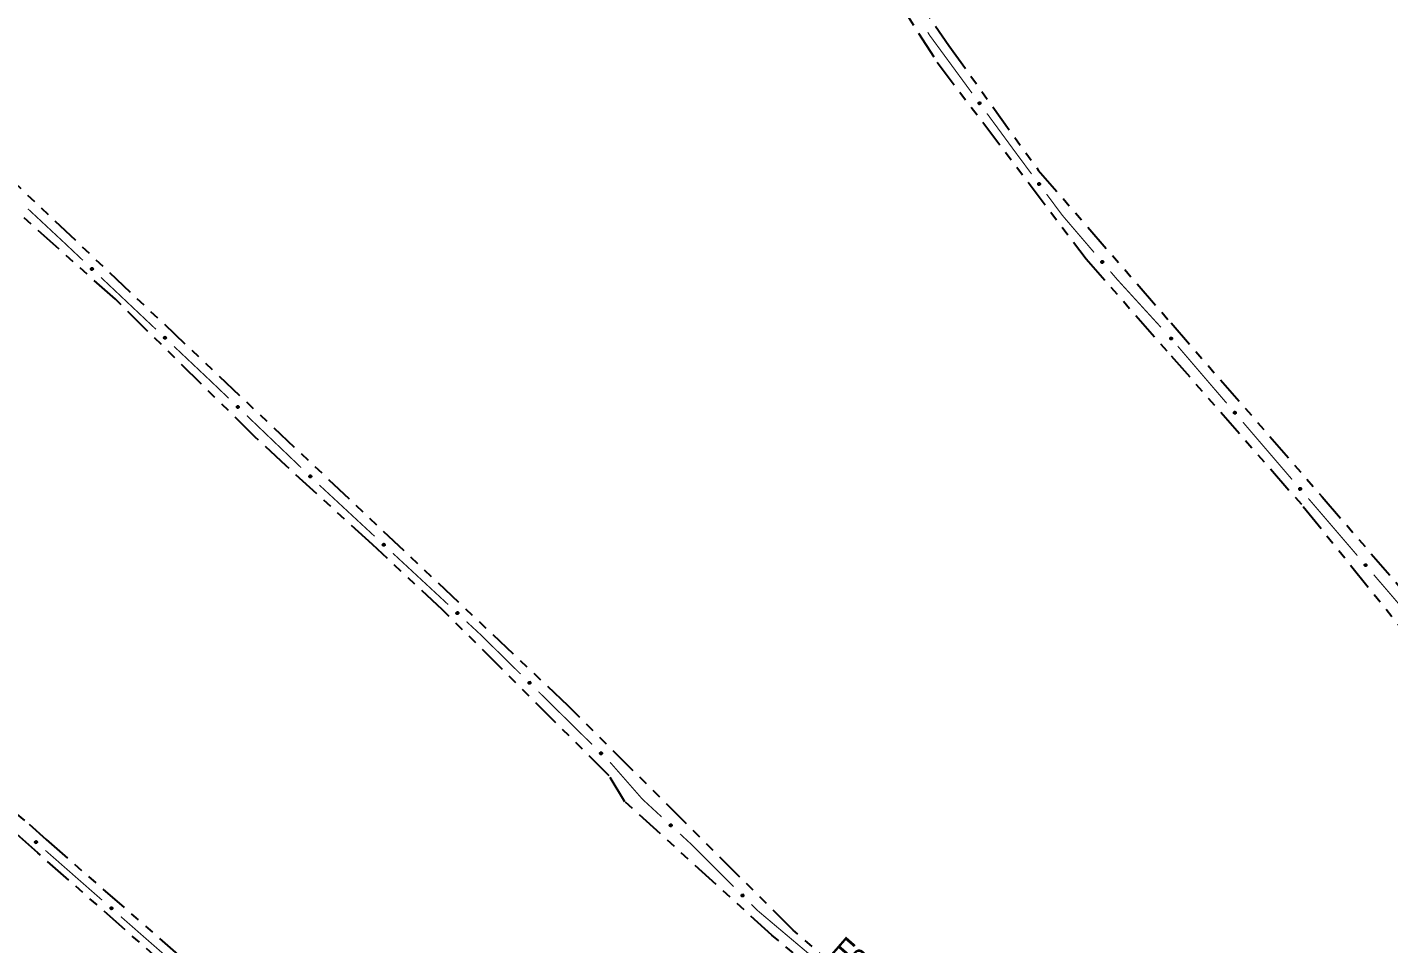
# Model space of a CAD drawing. Extents: x 207981 to 210201, y 4876477 to 4878908.
# Drawn here: x 209092.6 to 209309.6, y 4877132.3 to 4877278.4 of the extents above; entities that cross this region are included whole.
import ezdxf

# ---------------------------------------------------------------- set-up
doc = ezdxf.new("R2010")
doc.units = 0
doc.header["$LTSCALE"] = 1.5
doc.header["$MEASUREMENT"] = 0
doc.linetypes.add('TRACO_25', pattern=[8, 3, -1, 1, -1, 1, -1])
for name, color, linetype in [('SV-EIXO-RUA-N-PAV', 6, 'CONTINUOUS'), ('SV-RUA-NAO-PAV', 7, 'CONTINUOUS'), ('SV-TXT-RUA-N-PAV', 7, 'CONTINUOUS')]:
    doc.layers.add(name, color=color, linetype=linetype)
doc.styles.add('ARIAL', font='ARIAL.SHX')

msp = doc.modelspace()

# ---------------------------------------------------------------- linework, layer by layer
at = {"layer": 'SV-EIXO-RUA-N-PAV', "const_width": 0.18}
for points in [[(209236.101991, 4877277.559758), (209236.422539, 4877277.051719)], [(209236.422539, 4877277.051719), (209243.163664, 4877267.859276)], [(209245.530845, 4877264.634924), (209250.265293, 4877258.18628)], [(209250.265293, 4877258.18628), (209250.387682, 4877258.019578)], [(209250.387682, 4877258.019578), (209252.651091, 4877254.975682)], [(209255.037902, 4877251.765833), (209257.424713, 4877248.555983)], [(209098.439515, 4877244.054435), (209092.6835, 4877249.423491)], [(209257.424713, 4877248.555983), (209257.555631, 4877248.379922)], [(209257.555631, 4877248.379922), (209262.613308, 4877242.467426)], [(209098.533024, 4877243.966107), (209098.439515, 4877244.054435)], [(209101.440864, 4877241.219388), (209098.533024, 4877243.966107)], [(209265.213457, 4877239.427816), (209265.863494, 4877238.667913)], [(209265.863494, 4877238.667913), (209266.33019, 4877238.122339)], [(209113.072223, 4877230.23251), (209104.348704, 4877238.472669)], [(209266.33019, 4877238.122339), (209273.267824, 4877230.53355)], [(209121.858936, 4877221.93266), (209115.980063, 4877227.485791)], [(209275.928894, 4877227.547774), (209283.741295, 4877218.439185)], [(209122.518555, 4877221.30131), (209121.858936, 4877221.93266)], [(209124.685808, 4877219.22694), (209122.518555, 4877221.30131)], [(209136.244491, 4877208.163629), (209127.575479, 4877216.461112)], [(209286.345429, 4877215.402988), (209294.15783, 4877206.294399)], [(209139.160882, 4877205.372226), (209139.134162, 4877205.397801)], [(209139.866813, 4877204.717203), (209139.160882, 4877205.372226)], [(209147.930303, 4877197.235216), (209139.866813, 4877204.717203)], [(209296.761963, 4877203.258203), (209304.574364, 4877194.149614)], [(209159.659015, 4877186.352324), (209150.862481, 4877194.514493)], [(209307.178498, 4877191.113418), (209312.386765, 4877185.041025)], [(209164.866632, 4877181.520257), (209162.591192, 4877183.631602)], [(209165.504906, 4877180.891566), (209164.866632, 4877181.520257)], [(209171.204388, 4877175.277662), (209165.504906, 4877180.891566)], [(209182.60335, 4877164.049855), (209174.054128, 4877172.47071)], [(209190.634173, 4877155.320166), (209185.452372, 4877161.242225)], [(209190.7304, 4877155.231341), (209190.634173, 4877155.320166)], [(209193.669614, 4877152.518221), (209190.7304, 4877155.231341)], [(209198.66722, 4877147.905046), (209196.608828, 4877149.8051)], [(209198.807735, 4877147.764532), (209198.66722, 4877147.905046)], [(209205.171696, 4877141.400571), (209198.807735, 4877147.764532)], [(209095.472446, 4877147.171624), (209099.98051, 4877143.21216)], [(209099.98051, 4877143.21216), (209099.984332, 4877143.208803)], [(209099.984332, 4877143.208803), (209104.490263, 4877139.254619)], [(209107.496766, 4877136.61626), (209112.00652, 4877132.65872)], [(209209.048388, 4877137.523878), (209208.000123, 4877138.572144)], [(209209.443896, 4877137.190097), (209209.048388, 4877137.523878)], [(209217.08613, 4877130.740581), (209209.443896, 4877137.190097)], [(209112.00652, 4877132.65872), (209112.095695, 4877132.580465)], [(209112.095695, 4877132.580465), (209116.524338, 4877128.710389)]]:
    msp.add_lwpolyline(points, dxfattribs=at)
at = {"layer": 'SV-EIXO-RUA-N-PAV'}
for points in [[(209244.350936, 4877266.428049), (209244.39938, 4877266.421324), (209244.43964, 4877266.405639), (209244.469454, 4877266.382891), (209244.490558, 4877266.355921), (209244.50904, 4877266.325896), (209244.520996, 4877266.291515), (209244.525813, 4877266.250415), (209244.519408, 4877266.201772), (209244.500629, 4877266.161586), (209244.479892, 4877266.131164), (209244.453035, 4877266.107538), (209244.423568, 4877266.090072), (209244.387443, 4877266.078834), (209244.345745, 4877266.074359), (209244.296988, 4877266.081983), (209244.257624, 4877266.097632), (209244.229365, 4877266.120391), (209244.205785, 4877266.147541), (209244.187283, 4877266.17842), (209244.175741, 4877266.212237), (209244.171311, 4877266.254229), (209244.179474, 4877266.302252), (209244.194633, 4877266.341691), (209244.21699, 4877266.370263), (209244.244242, 4877266.392876), (209244.27413, 4877266.41178), (209244.308191, 4877266.425237), (209244.350936, 4877266.428049)], [(209253.847098, 4877253.551741), (209253.895582, 4877253.545311), (209253.935936, 4877253.529871), (209253.965888, 4877253.507306), (209253.987156, 4877253.480464), (209254.005821, 4877253.450553), (209254.017986, 4877253.416245), (209254.023053, 4877253.375175), (209254.016944, 4877253.326494), (209253.99841, 4877253.286194), (209253.977858, 4877253.255646), (209253.951146, 4877253.231858), (209253.921785, 4877253.214213), (209253.88573, 4877253.202755), (209253.84406, 4877253.198026), (209253.795258, 4877253.205353), (209253.755799, 4877253.220762), (209253.727402, 4877253.243349), (209253.703656, 4877253.270355), (209253.684967, 4877253.30112), (209253.67322, 4877253.334867), (209253.668534, 4877253.37683), (209253.676404, 4877253.424902), (209253.691323, 4877253.464433), (209253.713505, 4877253.49314), (209253.740619, 4877253.515919), (209253.770392, 4877253.535004), (209253.804371, 4877253.548669), (209253.847098, 4877253.551741)], [(209263.903635, 4877241.12836), (209263.952445, 4877241.125252), (209263.993759, 4877241.1126), (209264.025179, 4877241.092129), (209264.048228, 4877241.0668), (209264.068889, 4877241.038232), (209264.083365, 4877241.004833), (209264.091221, 4877240.964205), (209264.088447, 4877240.91522), (209264.072704, 4877240.87375), (209264.054283, 4877240.841872), (209264.029256, 4877240.816318), (209264.001167, 4877240.796711), (209263.965976, 4877240.782821), (209263.924726, 4877240.775262), (209263.875538, 4877240.779244), (209263.83512, 4877240.791926), (209263.805248, 4877240.812524), (209263.779717, 4877240.837847), (209263.758973, 4877240.867266), (209263.744952, 4877240.900133), (209263.737416, 4877240.94168), (209263.741989, 4877240.990177), (209263.754177, 4877241.030633), (209263.77435, 4877241.060786), (209263.799848, 4877241.08536), (209263.82825, 4877241.106432), (209263.861217, 4877241.122381), (209263.903635, 4877241.12836)], [(209102.923644, 4877239.667342), (209102.87478, 4877239.665256), (209102.832357, 4877239.673456), (209102.798943, 4877239.690478), (209102.773338, 4877239.71322), (209102.749764, 4877239.739436), (209102.731827, 4877239.771112), (209102.719707, 4877239.810678), (209102.717271, 4877239.85968), (209102.728526, 4877239.902586), (209102.743463, 4877239.936238), (209102.765639, 4877239.964302), (209102.791491, 4877239.986777), (209102.825009, 4877240.004321), (209102.865225, 4877240.016212), (209102.914559, 4877240.017469), (209102.956093, 4877240.009145), (209102.987981, 4877239.991831), (209103.016054, 4877239.969358), (209103.039801, 4877239.942305), (209103.057229, 4877239.91111), (209103.069128, 4877239.870597), (209103.069724, 4877239.821889), (209103.061895, 4877239.780368), (209103.045033, 4877239.748246), (209103.022286, 4877239.721106), (209102.996279, 4877239.697141), (209102.965189, 4877239.677785), (209102.923644, 4877239.667342)], [(209114.555003, 4877228.680464), (209114.506139, 4877228.678378), (209114.463716, 4877228.686578), (209114.430302, 4877228.703601), (209114.404697, 4877228.726342), (209114.381123, 4877228.752559), (209114.363186, 4877228.784234), (209114.351066, 4877228.8238), (209114.34863, 4877228.872802), (209114.359886, 4877228.915708), (209114.374822, 4877228.94936), (209114.396998, 4877228.977425), (209114.42285, 4877228.9999), (209114.456369, 4877229.017443), (209114.496585, 4877229.029334), (209114.545918, 4877229.030591), (209114.587453, 4877229.022267), (209114.61934, 4877229.004954), (209114.647413, 4877228.98248), (209114.67116, 4877228.955427), (209114.688588, 4877228.924232), (209114.700488, 4877228.88372), (209114.701083, 4877228.835011), (209114.693254, 4877228.79349), (209114.676393, 4877228.761368), (209114.653645, 4877228.734228), (209114.627638, 4877228.710263), (209114.596548, 4877228.690908), (209114.555003, 4877228.680464)], [(209274.878852, 4877228.941119), (209274.927666, 4877228.938074), (209274.968996, 4877228.925476), (209275.000444, 4877228.905047), (209275.023525, 4877228.879748), (209275.044224, 4877228.851207), (209275.058744, 4877228.817827), (209275.066653, 4877228.777209), (209275.063943, 4877228.728221), (209275.048255, 4877228.686731), (209275.029876, 4877228.654828), (209275.004882, 4877228.629241), (209274.976819, 4877228.609598), (209274.941647, 4877228.595662), (209274.900406, 4877228.588048), (209274.851213, 4877228.591966), (209274.810778, 4877228.604594), (209274.78088, 4877228.625153), (209274.755315, 4877228.650443), (209274.734533, 4877228.679835), (209274.720468, 4877228.712684), (209274.712878, 4877228.75422), (209274.717387, 4877228.802723), (209274.729523, 4877228.843195), (209274.749656, 4877228.873374), (209274.775121, 4877228.897983), (209274.803495, 4877228.919091), (209274.836442, 4877228.935084), (209274.878852, 4877228.941119)], [(209126.158325, 4877217.665153), (209126.109448, 4877217.663389), (209126.067081, 4877217.671868), (209126.03378, 4877217.689111), (209126.008325, 4877217.712021), (209125.984924, 4877217.738392), (209125.967196, 4877217.770185), (209125.955337, 4877217.80983), (209125.953224, 4877217.858847), (209125.964763, 4877217.901678), (209125.97992, 4877217.935231), (209126.002281, 4877217.963149), (209126.028281, 4877217.985453), (209126.061914, 4877218.002775), (209126.102208, 4877218.014401), (209126.151548, 4877218.015332), (209126.193027, 4877218.006735), (209126.2248, 4877217.989211), (209126.252724, 4877217.966553), (209126.276292, 4877217.939344), (209126.293514, 4877217.908035), (209126.305146, 4877217.867445), (209126.305421, 4877217.818734), (209126.297318, 4877217.777266), (209126.280245, 4877217.745255), (209126.257319, 4877217.718266), (209126.231155, 4877217.694473), (209126.199938, 4877217.675322), (209126.158325, 4877217.665153)], [(209285.033378, 4877217.101813), (209285.082191, 4877217.098769), (209285.123522, 4877217.086171), (209285.154969, 4877217.065742), (209285.178051, 4877217.040443), (209285.19875, 4877217.011902), (209285.21327, 4877216.978522), (209285.221179, 4877216.937904), (209285.218469, 4877216.888916), (209285.202781, 4877216.847425), (209285.184402, 4877216.815523), (209285.159407, 4877216.789936), (209285.131344, 4877216.770292), (209285.096172, 4877216.756356), (209285.054932, 4877216.748743), (209285.005738, 4877216.75266), (209284.965304, 4877216.765289), (209284.935405, 4877216.785848), (209284.909841, 4877216.811138), (209284.889058, 4877216.84053), (209284.874994, 4877216.873378), (209284.867403, 4877216.914915), (209284.871913, 4877216.963418), (209284.884048, 4877217.00389), (209284.904181, 4877217.034069), (209284.929647, 4877217.058677), (209284.958021, 4877217.079786), (209284.990968, 4877217.095779), (209285.033378, 4877217.101813)], [(209137.717008, 4877206.601842), (209137.668131, 4877206.600078), (209137.625764, 4877206.608557), (209137.592463, 4877206.6258), (209137.567008, 4877206.64871), (209137.543607, 4877206.675081), (209137.525879, 4877206.706874), (209137.51402, 4877206.746519), (209137.511907, 4877206.795536), (209137.523446, 4877206.838367), (209137.538603, 4877206.87192), (209137.560964, 4877206.899838), (209137.586963, 4877206.922142), (209137.620597, 4877206.939464), (209137.660891, 4877206.95109), (209137.710231, 4877206.952022), (209137.75171, 4877206.943424), (209137.783483, 4877206.9259), (209137.811407, 4877206.903242), (209137.834975, 4877206.876033), (209137.852197, 4877206.844724), (209137.863829, 4877206.804134), (209137.864104, 4877206.755423), (209137.856001, 4877206.713955), (209137.838928, 4877206.681944), (209137.816002, 4877206.654955), (209137.789838, 4877206.631162), (209137.758621, 4877206.612011), (209137.717008, 4877206.601842)], [(209295.449912, 4877204.957028), (209295.498726, 4877204.953984), (209295.540056, 4877204.941386), (209295.571503, 4877204.920956), (209295.594585, 4877204.895658), (209295.615284, 4877204.867116), (209295.629804, 4877204.833736), (209295.637713, 4877204.793119), (209295.635003, 4877204.744131), (209295.619315, 4877204.70264), (209295.600936, 4877204.670738), (209295.575942, 4877204.64515), (209295.547878, 4877204.625507), (209295.512706, 4877204.611571), (209295.471466, 4877204.603958), (209295.422273, 4877204.607875), (209295.381838, 4877204.620504), (209295.35194, 4877204.641062), (209295.326375, 4877204.666353), (209295.305592, 4877204.695744), (209295.291528, 4877204.728593), (209295.283937, 4877204.77013), (209295.288447, 4877204.818632), (209295.300582, 4877204.859105), (209295.320716, 4877204.889284), (209295.346181, 4877204.913892), (209295.374555, 4877204.935001), (209295.407502, 4877204.950993), (209295.449912, 4877204.957028)], [(209149.426841, 4877195.696432), (209149.377998, 4877195.693911), (209149.335504, 4877195.701733), (209149.30194, 4877195.718457), (209149.276133, 4877195.74097), (209149.252326, 4877195.766975), (209149.234108, 4877195.79849), (209149.221636, 4877195.837946), (209149.218764, 4877195.886925), (209149.229637, 4877195.929929), (209149.244273, 4877195.963713), (209149.266199, 4877195.991974), (209149.29185, 4877196.014678), (209149.325211, 4877196.032519), (209149.365319, 4877196.044768), (209149.414639, 4877196.046464), (209149.456247, 4877196.03851), (209149.488287, 4877196.021481), (209149.516559, 4877195.999259), (209149.540546, 4877195.972418), (209149.558251, 4877195.94138), (209149.570511, 4877195.900974), (209149.57154, 4877195.852273), (209149.564081, 4877195.810684), (209149.547506, 4877195.778413), (209149.525001, 4877195.751072), (209149.499208, 4877195.726876), (209149.468291, 4877195.707245), (209149.426841, 4877195.696432)], [(209305.866447, 4877192.812243), (209305.91526, 4877192.809198), (209305.95659, 4877192.7966), (209305.988038, 4877192.776171), (209306.01112, 4877192.750872), (209306.031819, 4877192.722331), (209306.046339, 4877192.688951), (209306.054248, 4877192.648333), (209306.051538, 4877192.599345), (209306.035849, 4877192.557855), (209306.01747, 4877192.525952), (209305.992476, 4877192.500365), (209305.964413, 4877192.480722), (209305.929241, 4877192.466786), (209305.888001, 4877192.459172), (209305.838807, 4877192.46309), (209305.798373, 4877192.475718), (209305.768474, 4877192.496277), (209305.742909, 4877192.521567), (209305.722127, 4877192.550959), (209305.708063, 4877192.583808), (209305.700472, 4877192.625344), (209305.704982, 4877192.673847), (209305.717117, 4877192.714319), (209305.73725, 4877192.744498), (209305.762715, 4877192.769107), (209305.79109, 4877192.790215), (209305.824036, 4877192.806208), (209305.866447, 4877192.812243)], [(209161.155553, 4877184.81354), (209161.10671, 4877184.81102), (209161.064216, 4877184.818841), (209161.030651, 4877184.835566), (209161.004845, 4877184.858079), (209160.981038, 4877184.884084), (209160.96282, 4877184.915599), (209160.950348, 4877184.955055), (209160.947476, 4877185.004034), (209160.958349, 4877185.047038), (209160.972985, 4877185.080822), (209160.994911, 4877185.109083), (209161.020561, 4877185.131787), (209161.053922, 4877185.149628), (209161.094031, 4877185.161877), (209161.143351, 4877185.163573), (209161.184958, 4877185.155619), (209161.216999, 4877185.13859), (209161.245271, 4877185.116367), (209161.269258, 4877185.089527), (209161.286962, 4877185.058488), (209161.299222, 4877185.018083), (209161.300252, 4877184.969382), (209161.292792, 4877184.927793), (209161.276218, 4877184.895522), (209161.253713, 4877184.868181), (209161.22792, 4877184.843985), (209161.197003, 4877184.824353), (209161.155553, 4877184.81354)], [(209172.654373, 4877173.694935), (209172.605477, 4877173.693872), (209172.563235, 4877173.702957), (209172.530184, 4877173.720675), (209172.505061, 4877173.743948), (209172.48204, 4877173.770652), (209172.46477, 4877173.802695), (209172.45348, 4877173.842506), (209172.452069, 4877173.891549), (209172.46422, 4877173.93421), (209172.479857, 4877173.967542), (209172.502616, 4877173.995136), (209172.528932, 4877174.017065), (209172.56281, 4877174.033904), (209172.603266, 4877174.044951), (209172.652615, 4877174.045176), (209172.693967, 4877174.035985), (209172.725485, 4877174.018008), (209172.753082, 4877173.994952), (209172.776258, 4877173.967408), (209172.793029, 4877173.935855), (209172.804078, 4877173.895102), (209172.803655, 4877173.846392), (209172.794959, 4877173.805044), (209172.777429, 4877173.773282), (209172.754119, 4877173.746624), (209172.727616, 4877173.723208), (209172.696128, 4877173.704507), (209172.654373, 4877173.694935)], [(209184.053336, 4877162.467128), (209184.004439, 4877162.466065), (209183.962197, 4877162.47515), (209183.929147, 4877162.492868), (209183.904023, 4877162.516141), (209183.881002, 4877162.542844), (209183.863732, 4877162.574888), (209183.852442, 4877162.614699), (209183.851032, 4877162.663742), (209183.863183, 4877162.706402), (209183.87882, 4877162.739735), (209183.901579, 4877162.767329), (209183.927895, 4877162.789258), (209183.961773, 4877162.806097), (209184.002229, 4877162.817144), (209184.051578, 4877162.817369), (209184.092929, 4877162.808178), (209184.124448, 4877162.7902), (209184.152044, 4877162.767145), (209184.17522, 4877162.739601), (209184.191991, 4877162.708048), (209184.203041, 4877162.667295), (209184.202617, 4877162.618585), (209184.193921, 4877162.577237), (209184.176392, 4877162.545475), (209184.153081, 4877162.518817), (209184.126579, 4877162.495401), (209184.09509, 4877162.4767), (209184.053336, 4877162.467128)], [(209195.170133, 4877150.983317), (209195.121296, 4877150.98067), (209195.078782, 4877150.988382), (209195.045174, 4877151.00502), (209195.01931, 4877151.027466), (209194.995435, 4877151.053409), (209194.977136, 4877151.084876), (209194.964562, 4877151.1243), (209194.961563, 4877151.173271), (209194.972325, 4877151.216304), (209194.986873, 4877151.250125), (209195.008726, 4877151.278443), (209195.034317, 4877151.301213), (209195.067632, 4877151.319141), (209195.107709, 4877151.331493), (209195.157024, 4877151.333317), (209195.198652, 4877151.325471), (209195.230736, 4877151.308525), (209195.259066, 4877151.286376), (209195.283122, 4877151.259597), (209195.300907, 4877151.228605), (209195.313272, 4877151.188231), (209195.314427, 4877151.139533), (209195.307076, 4877151.097925), (209195.290584, 4877151.065611), (209195.26815, 4877151.038212), (209195.24242, 4877151.01395), (209195.211555, 4877150.994238), (209195.170133, 4877150.983317)], [(209093.934447, 4877148.66897), (209093.983204, 4877148.672823), (209094.025895, 4877148.666165), (209094.059904, 4877148.650363), (209094.086315, 4877148.628563), (209094.110824, 4877148.603218), (209094.129895, 4877148.572213), (209094.14344, 4877148.533111), (209094.147649, 4877148.484229), (209094.137954, 4877148.440944), (209094.124245, 4877148.406773), (209094.1031, 4877148.377924), (209094.078079, 4877148.354528), (209094.045217, 4877148.335783), (209094.005458, 4877148.322443), (209093.956203, 4877148.319401), (209093.914394, 4877148.326216), (209093.8819, 4877148.342364), (209093.853032, 4877148.363806), (209093.828321, 4877148.389982), (209093.809775, 4877148.420525), (209093.796417, 4877148.460581), (209093.794058, 4877148.509235), (209093.800379, 4877148.551012), (209093.816066, 4877148.583724), (209093.837816, 4877148.61167), (209093.862939, 4877148.63656), (209093.893308, 4877148.657029), (209093.934447, 4877148.66897)], [(209206.609668, 4877139.806921), (209206.560764, 4877139.806228), (209206.518592, 4877139.815633), (209206.485677, 4877139.8336), (209206.46073, 4877139.857062), (209206.437912, 4877139.883939), (209206.420884, 4877139.916112), (209206.409896, 4877139.956007), (209206.408857, 4877140.005059), (209206.42133, 4877140.047627), (209206.437219, 4877140.08084), (209206.460185, 4877140.108262), (209206.486667, 4877140.129991), (209206.520671, 4877140.146573), (209206.56121, 4877140.157314), (209206.610559, 4877140.157165), (209206.65184, 4877140.147662), (209206.683221, 4877140.129447), (209206.710643, 4877140.106183), (209206.73361, 4877140.078464), (209206.750142, 4877140.046786), (209206.760883, 4877140.00595), (209206.760091, 4877139.957245), (209206.751082, 4877139.915964), (209206.733313, 4877139.884335), (209206.709801, 4877139.857854), (209206.683122, 4877139.83464), (209206.651493, 4877139.816177), (209206.609668, 4877139.806921)], [(209105.958128, 4877138.112949), (209106.006883, 4877138.116823), (209106.049577, 4877138.110183), (209106.083593, 4877138.094396), (209106.110014, 4877138.072607), (209106.134533, 4877138.047272), (209106.153617, 4877138.016275), (209106.167179, 4877137.977179), (209106.171408, 4877137.928299), (209106.161732, 4877137.88501), (209106.148038, 4877137.850833), (209106.126905, 4877137.821975), (209106.101894, 4877137.798569), (209106.06904, 4877137.779809), (209106.029287, 4877137.766453), (209105.980033, 4877137.763389), (209105.938221, 4877137.770186), (209105.905721, 4877137.78632), (209105.876843, 4877137.80775), (209105.852121, 4877137.833915), (209105.833562, 4877137.864451), (209105.820187, 4877137.904501), (209105.817807, 4877137.953154), (209105.82411, 4877137.994934), (209105.839784, 4877138.027652), (209105.861522, 4877138.055607), (209105.886634, 4877138.080509), (209105.916994, 4877138.100991), (209105.958128, 4877138.112949)]]:
    msp.add_lwpolyline(points, close=True, dxfattribs=at)
for points in [[(209244.171311, 4877266.254229), (209244.345745, 4877266.074359)], [(209244.175741, 4877266.212237), (209244.296988, 4877266.081983)], [(209244.178703, 4877266.230202), (209244.316401, 4877266.08415)], [(209244.178898, 4877266.27605), (209244.36438, 4877266.078748)], [(209244.179474, 4877266.302252), (209244.387443, 4877266.078834)], [(209244.184593, 4877266.192206), (209244.273115, 4877266.09469)], [(209244.187283, 4877266.17842), (209244.257624, 4877266.097632)], [(209244.18753, 4877266.319629), (209244.401861, 4877266.087645)], [(209244.194633, 4877266.341691), (209244.423568, 4877266.090072)], [(209244.207245, 4877266.352724), (209244.436111, 4877266.100941)], [(209244.21699, 4877266.370263), (209244.453035, 4877266.107538)], [(209244.231805, 4877266.37922), (209244.463317, 4877266.119222)], [(209244.244242, 4877266.392876), (209244.479892, 4877266.131164)], [(209244.262311, 4877266.399923), (209244.488754, 4877266.15144)], [(209244.27413, 4877266.41178), (209244.500629, 4877266.161586)], [(209244.293846, 4877266.414612), (209244.507661, 4877266.185635)], [(209244.308191, 4877266.425237), (209244.519408, 4877266.201772)], [(209244.328612, 4877266.424901), (209244.519009, 4877266.227821)], [(209244.350936, 4877266.428049), (209244.525813, 4877266.250415)], [(209244.377175, 4877266.423314), (209244.518688, 4877266.276677)], [(209244.39938, 4877266.421324), (209244.520996, 4877266.291515)], [(209244.422369, 4877266.412482), (209244.508984, 4877266.315258)], [(209244.43964, 4877266.405639), (209244.50904, 4877266.325896)], [(209253.668534, 4877253.37683), (209253.84406, 4877253.198026)], [(209253.67322, 4877253.334867), (209253.795258, 4877253.205353)], [(209253.675988, 4877253.398698), (209253.862668, 4877253.202528)], [(209253.676072, 4877253.352849), (209253.814657, 4877253.207638)], [(209253.676404, 4877253.424902), (209253.88573, 4877253.202755)], [(209253.682193, 4877253.31489), (209253.771307, 4877253.217914)], [(209253.684355, 4877253.442329), (209253.900094, 4877253.211653)], [(209253.684967, 4877253.30112), (209253.755799, 4877253.220762)], [(209253.691323, 4877253.464433), (209253.921785, 4877253.214213)], [(209253.703868, 4877253.475543), (209253.934262, 4877253.225158)], [(209253.713505, 4877253.49314), (209253.951146, 4877253.231858)], [(209253.728266, 4877253.502187), (209253.961356, 4877253.243604)], [(209253.740619, 4877253.515919), (209253.977858, 4877253.255646)], [(209253.758645, 4877253.523076), (209253.986597, 4877253.275976)], [(209253.770392, 4877253.535004), (209253.99841, 4877253.286194)], [(209253.79009, 4877253.537957), (209254.005296, 4877253.310285)], [(209253.804371, 4877253.548669), (209254.016944, 4877253.326494)], [(209253.824793, 4877253.548457), (209254.016386, 4877253.35254)], [(209253.847098, 4877253.551741), (209254.023053, 4877253.375175)], [(209253.873365, 4877253.547166), (209254.015768, 4877253.401393)], [(209253.895582, 4877253.545311), (209254.017986, 4877253.416245)], [(209253.918624, 4877253.536609), (209254.005829, 4877253.439914)], [(209253.935936, 4877253.529871), (209254.005821, 4877253.450553)], [(209263.737416, 4877240.94168), (209263.924726, 4877240.775262)], [(209263.741989, 4877240.990177), (209263.965976, 4877240.782821)], [(209263.743361, 4877240.964005), (209263.942983, 4877240.781022)], [(209263.744952, 4877240.900133), (209263.875538, 4877240.779244)], [(209263.746571, 4877240.918269), (209263.894736, 4877240.782846)], [(209263.748733, 4877241.008104), (209263.9797, 4877240.792678)], [(209263.754177, 4877241.030633), (209264.001167, 4877240.796711)], [(209263.755266, 4877240.880815), (209263.850786, 4877240.790142)], [(209263.758973, 4877240.867266), (209263.83512, 4877240.791926)], [(209263.765935, 4877241.042572), (209264.012868, 4877240.808482)], [(209263.77435, 4877241.060786), (209264.029256, 4877240.816318)], [(209263.78846, 4877241.070818), (209264.038641, 4877240.828733)], [(209263.799848, 4877241.08536), (209264.054283, 4877240.841872)], [(209263.817343, 4877241.09373), (209264.061615, 4877240.86275)], [(209263.82825, 4877241.106432), (209264.072704, 4877240.87375)], [(209263.847701, 4877241.11072), (209264.077931, 4877240.898255)], [(209263.861217, 4877241.122381), (209264.088447, 4877240.91522)], [(209263.881606, 4877241.123563), (209264.086114, 4877240.941168)], [(209263.903635, 4877241.12836), (209264.091221, 4877240.964205)], [(209263.930153, 4877241.125587), (209264.082166, 4877240.989865)], [(209263.952445, 4877241.125252), (209264.083365, 4877241.004833)], [(209263.976027, 4877241.118141), (209264.069623, 4877241.027618)], [(209263.993759, 4877241.1126), (209264.068889, 4877241.038232)], [(209102.965189, 4877239.677785), (209102.717271, 4877239.85968)], [(209102.923644, 4877239.667342), (209102.719707, 4877239.810678)], [(209102.94504, 4877239.674448), (209102.722342, 4877239.834126)], [(209102.977392, 4877239.690814), (209102.725928, 4877239.877665)], [(209102.996279, 4877239.697141), (209102.728526, 4877239.902586)], [(209102.896981, 4877239.667287), (209102.731432, 4877239.786123)], [(209102.87478, 4877239.665256), (209102.731827, 4877239.771112)], [(209103.005777, 4877239.710928), (209102.738386, 4877239.9147)], [(209103.022286, 4877239.721106), (209102.743463, 4877239.936238)], [(209102.850577, 4877239.669826), (209102.747908, 4877239.749912)], [(209102.832357, 4877239.673456), (209102.749764, 4877239.739436)], [(209103.032067, 4877239.736774), (209102.757623, 4877239.950962)], [(209103.045033, 4877239.748246), (209102.765639, 4877239.964302)], [(209103.051469, 4877239.767249), (209102.781103, 4877239.973832)], [(209103.061895, 4877239.780368), (209102.791491, 4877239.986777)], [(209103.06492, 4877239.803347), (209102.812409, 4877239.993064)], [(209103.069724, 4877239.821889), (209102.825009, 4877240.004321)], [(209103.065584, 4877239.847768), (209102.847682, 4877240.008548)], [(209103.069128, 4877239.870597), (209102.865225, 4877240.016212)], [(209103.057541, 4877239.892905), (209102.89585, 4877240.011851)], [(209103.057229, 4877239.91111), (209102.914559, 4877240.017469)], [(209103.044923, 4877239.929226), (209102.940326, 4877240.009257)], [(209103.039801, 4877239.942305), (209102.956093, 4877240.009145)], [(209114.596548, 4877228.690908), (209114.34863, 4877228.872802)], [(209114.555003, 4877228.680464), (209114.351066, 4877228.8238)], [(209114.576399, 4877228.68757), (209114.353702, 4877228.847249)], [(209114.608751, 4877228.703936), (209114.357287, 4877228.890787)], [(209114.627638, 4877228.710263), (209114.359886, 4877228.915708)], [(209114.52834, 4877228.680409), (209114.362792, 4877228.799245)], [(209114.506139, 4877228.678378), (209114.363186, 4877228.784234)], [(209114.637136, 4877228.72405), (209114.369746, 4877228.927822)], [(209114.653645, 4877228.734228), (209114.374822, 4877228.94936)], [(209114.481936, 4877228.682948), (209114.379267, 4877228.763035)], [(209114.463716, 4877228.686578), (209114.381123, 4877228.752559)], [(209114.663427, 4877228.749896), (209114.388983, 4877228.964084)], [(209114.676393, 4877228.761368), (209114.396998, 4877228.977425)], [(209114.682829, 4877228.780372), (209114.412462, 4877228.986954)], [(209114.693254, 4877228.79349), (209114.42285, 4877228.9999)], [(209114.696279, 4877228.816469), (209114.443768, 4877229.006186)], [(209114.701083, 4877228.835011), (209114.456369, 4877229.017443)], [(209114.696944, 4877228.86089), (209114.479041, 4877229.02167)], [(209114.700488, 4877228.88372), (209114.496585, 4877229.029334)], [(209114.688901, 4877228.906028), (209114.52721, 4877229.024973)], [(209114.688588, 4877228.924232), (209114.545918, 4877229.030591)], [(209114.676283, 4877228.942348), (209114.571685, 4877229.022379)], [(209114.67116, 4877228.955427), (209114.587453, 4877229.022267)], [(209274.712878, 4877228.75422), (209274.900406, 4877228.588048)], [(209274.717387, 4877228.802723), (209274.941647, 4877228.595662)], [(209274.718793, 4877228.776553), (209274.918656, 4877228.593833)], [(209274.720468, 4877228.712684), (209274.851213, 4877228.591966)], [(209274.722064, 4877228.730821), (209274.870406, 4877228.595593)], [(209274.724107, 4877228.82066), (209274.955357, 4877228.605537)], [(209274.729523, 4877228.843195), (209274.976819, 4877228.609598)], [(209274.730808, 4877228.693379), (209274.826447, 4877228.602831)], [(209274.734533, 4877228.679835), (209274.810778, 4877228.604594)], [(209274.741265, 4877228.85515), (209274.988505, 4877228.621384)], [(209274.749656, 4877228.873374), (209275.004882, 4877228.629241)], [(209274.763752, 4877228.883426), (209275.014251, 4877228.641668)], [(209274.775121, 4877228.897983), (209275.029876, 4877228.654828)], [(209274.792606, 4877228.906375), (209275.037181, 4877228.675716)], [(209274.803495, 4877228.919091), (209275.048255, 4877228.686731)], [(209274.822941, 4877228.923405), (209275.05345, 4877228.711242)], [(209274.836442, 4877228.935084), (209275.063943, 4877228.728221)], [(209274.85683, 4877228.936292), (209275.061576, 4877228.754166)], [(209274.878852, 4877228.941119), (209275.066653, 4877228.777209)], [(209274.905374, 4877228.93838), (209275.057564, 4877228.802858)], [(209274.927666, 4877228.938074), (209275.058744, 4877228.817827)], [(209274.951257, 4877228.930994), (209275.044972, 4877228.840594)], [(209274.968996, 4877228.925476), (209275.044224, 4877228.851207)], [(209126.199938, 4877217.675322), (209125.953224, 4877217.858847)], [(209126.158325, 4877217.665153), (209125.955337, 4877217.80983)], [(209126.179768, 4877217.672118), (209125.958128, 4877217.833261)], [(209126.212227, 4877217.68827), (209125.962, 4877217.876775)], [(209126.231155, 4877217.694473), (209125.964763, 4877217.901678)], [(209126.131663, 4877217.665274), (209125.966901, 4877217.785198)], [(209126.109448, 4877217.663389), (209125.967196, 4877217.770185)], [(209126.240744, 4877217.708197), (209125.974702, 4877217.913727)], [(209126.257319, 4877217.718266), (209125.97992, 4877217.935231)], [(209126.085276, 4877217.668119), (209125.983138, 4877217.74888)], [(209126.067081, 4877217.671868), (209125.984924, 4877217.738392)], [(209126.267204, 4877217.733869), (209125.994178, 4877217.949862)], [(209126.280245, 4877217.745255), (209126.002281, 4877217.963149)], [(209126.286806, 4877217.764216), (209126.017808, 4877217.972576)], [(209126.297318, 4877217.777266), (209126.028281, 4877217.985453)], [(209126.300494, 4877217.800224), (209126.049239, 4877217.991601)], [(209126.305421, 4877217.818734), (209126.061914, 4877218.002775)], [(209126.301452, 4877217.844639), (209126.084614, 4877218.006852)], [(209126.305146, 4877217.867445), (209126.102208, 4877218.014401)], [(209126.293707, 4877217.889829), (209126.132803, 4877218.009838)], [(209126.293514, 4877217.908035), (209126.151548, 4877218.015332)], [(209126.281328, 4877217.926232), (209126.177261, 4877218.006951)], [(209126.276292, 4877217.939344), (209126.193027, 4877218.006735)], [(209284.867403, 4877216.914915), (209285.054932, 4877216.748743)], [(209284.871913, 4877216.963418), (209285.096172, 4877216.756356)], [(209284.873319, 4877216.937248), (209285.073182, 4877216.754527)], [(209284.87659, 4877216.891516), (209285.024932, 4877216.756288)], [(209284.878633, 4877216.981354), (209285.109883, 4877216.766231)], [(209284.884048, 4877217.00389), (209285.131344, 4877216.770292)], [(209284.89579, 4877217.015844), (209285.14303, 4877216.782078)], [(209284.904181, 4877217.034069), (209285.159407, 4877216.789936)], [(209284.918278, 4877217.04412), (209285.168776, 4877216.802363)], [(209284.929647, 4877217.058677), (209285.184402, 4877216.815523)], [(209284.947131, 4877217.06707), (209285.191706, 4877216.836411)], [(209284.958021, 4877217.079786), (209285.202781, 4877216.847425)], [(209284.977466, 4877217.0841), (209285.207975, 4877216.871937)], [(209284.990968, 4877217.095779), (209285.218469, 4877216.888916)], [(209285.011355, 4877217.096987), (209285.216102, 4877216.91486)], [(209285.033378, 4877217.101813), (209285.221179, 4877216.937904)], [(209285.059899, 4877217.099075), (209285.21209, 4877216.963552)], [(209285.082191, 4877217.098769), (209285.21327, 4877216.978522)], [(209285.105783, 4877217.091689), (209285.199498, 4877217.001289)], [(209285.123522, 4877217.086171), (209285.19875, 4877217.011902)], [(209284.874994, 4877216.873378), (209285.005738, 4877216.75266)], [(209284.885334, 4877216.854074), (209284.980973, 4877216.763526)], [(209284.889058, 4877216.84053), (209284.965304, 4877216.765289)], [(209137.758621, 4877206.612011), (209137.511907, 4877206.795536)], [(209137.717008, 4877206.601842), (209137.51402, 4877206.746519)], [(209137.73845, 4877206.608807), (209137.51681, 4877206.76995)], [(209137.77091, 4877206.624959), (209137.520683, 4877206.813464)], [(209137.789838, 4877206.631162), (209137.523446, 4877206.838367)], [(209137.690346, 4877206.601963), (209137.525584, 4877206.721887)], [(209137.668131, 4877206.600078), (209137.525879, 4877206.706874)], [(209137.799426, 4877206.644886), (209137.533385, 4877206.850416)], [(209137.816002, 4877206.654955), (209137.538603, 4877206.87192)], [(209137.643959, 4877206.604808), (209137.54182, 4877206.685569)], [(209137.625764, 4877206.608557), (209137.543607, 4877206.675081)], [(209137.825887, 4877206.670558), (209137.552861, 4877206.886551)], [(209137.838928, 4877206.681944), (209137.560964, 4877206.899838)], [(209137.845489, 4877206.700905), (209137.576491, 4877206.909265)], [(209137.856001, 4877206.713955), (209137.586963, 4877206.922142)], [(209137.859177, 4877206.736913), (209137.607922, 4877206.92829)], [(209137.864104, 4877206.755423), (209137.620597, 4877206.939464)], [(209137.860135, 4877206.781328), (209137.643297, 4877206.943541)], [(209137.863829, 4877206.804134), (209137.660891, 4877206.95109)], [(209137.85239, 4877206.826518), (209137.691486, 4877206.946527)], [(209137.852197, 4877206.844724), (209137.710231, 4877206.952022)], [(209137.840011, 4877206.862921), (209137.735944, 4877206.94364)], [(209137.834975, 4877206.876033), (209137.75171, 4877206.943424)], [(209295.283937, 4877204.77013), (209295.471466, 4877204.603958)], [(209295.288447, 4877204.818632), (209295.512706, 4877204.611571)], [(209295.289853, 4877204.792462), (209295.489716, 4877204.609742)], [(209295.291528, 4877204.728593), (209295.422273, 4877204.607875)], [(209295.293124, 4877204.74673), (209295.441466, 4877204.611503)], [(209295.295167, 4877204.836569), (209295.526417, 4877204.621446)], [(209295.300582, 4877204.859105), (209295.547878, 4877204.625507)], [(209295.301868, 4877204.709288), (209295.397507, 4877204.618741)], [(209295.305592, 4877204.695744), (209295.381838, 4877204.620504)], [(209295.312325, 4877204.871059), (209295.559565, 4877204.637293)], [(209295.320716, 4877204.889284), (209295.575942, 4877204.64515)], [(209295.334812, 4877204.899335), (209295.585311, 4877204.657578)], [(209295.346181, 4877204.913892), (209295.600936, 4877204.670738)], [(209295.363666, 4877204.922285), (209295.60824, 4877204.691626)], [(209295.374555, 4877204.935001), (209295.619315, 4877204.70264)], [(209295.394001, 4877204.939315), (209295.624509, 4877204.727152)], [(209295.407502, 4877204.950993), (209295.635003, 4877204.744131)], [(209295.427889, 4877204.952202), (209295.632636, 4877204.770075)], [(209295.449912, 4877204.957028), (209295.637713, 4877204.793119)], [(209295.476434, 4877204.954289), (209295.628624, 4877204.818767)], [(209295.498726, 4877204.953984), (209295.629804, 4877204.833736)], [(209295.522317, 4877204.946904), (209295.616032, 4877204.856504)], [(209295.540056, 4877204.941386), (209295.615284, 4877204.867116)], [(209149.468291, 4877195.707245), (209149.218764, 4877195.886925)], [(209149.426841, 4877195.696432), (209149.221636, 4877195.837946)], [(209149.448173, 4877195.703728), (209149.224063, 4877195.861417)], [(209149.480379, 4877195.720381), (209149.227261, 4877195.904986)], [(209149.499208, 4877195.726876), (209149.229637, 4877195.929929)], [(209149.40018, 4877195.69614), (209149.23358, 4877195.813497)], [(209149.377998, 4877195.693911), (209149.234108, 4877195.79849)], [(209149.508583, 4877195.740747), (209149.239389, 4877195.94213)], [(209149.525001, 4877195.751072), (209149.244273, 4877195.963713)], [(209149.353755, 4877195.698265), (209149.250378, 4877195.777434)], [(209149.335504, 4877195.701733), (209149.252326, 4877195.766975)], [(209149.534642, 4877195.766826), (209149.258303, 4877195.978563)], [(209149.547506, 4877195.778413), (209149.266199, 4877195.991974)], [(209149.553772, 4877195.797473), (209149.281578, 4877196.001641)], [(209149.564081, 4877195.810684), (209149.29185, 4877196.014678)], [(209149.566901, 4877195.833689), (209149.312711, 4877196.021151)], [(209149.57154, 4877195.852273), (209149.325211, 4877196.032519)], [(209149.56717, 4877195.878114), (209149.347845, 4877196.036948)], [(209149.570511, 4877195.900974), (209149.365319, 4877196.044768)], [(209149.558726, 4877195.923178), (209149.395982, 4877196.04068)], [(209149.558251, 4877195.94138), (209149.414639, 4877196.046464)], [(209149.545785, 4877195.959385), (209149.440479, 4877196.038482)], [(209149.540546, 4877195.972418), (209149.456247, 4877196.03851)], [(209305.700472, 4877192.625344), (209305.888001, 4877192.459172)], [(209305.704982, 4877192.673847), (209305.929241, 4877192.466786)], [(209305.706388, 4877192.647677), (209305.90625, 4877192.464957)], [(209305.708063, 4877192.583808), (209305.838807, 4877192.46309)], [(209305.709658, 4877192.601945), (209305.858001, 4877192.466717)], [(209305.711702, 4877192.691784), (209305.942951, 4877192.476661)], [(209305.717117, 4877192.714319), (209305.964413, 4877192.480722)], [(209305.718403, 4877192.564503), (209305.814041, 4877192.473955)], [(209305.722127, 4877192.550959), (209305.798373, 4877192.475718)], [(209305.728859, 4877192.726274), (209305.976099, 4877192.492508)], [(209305.73725, 4877192.744498), (209305.992476, 4877192.500365)], [(209305.751347, 4877192.75455), (209306.001845, 4877192.512792)], [(209305.762715, 4877192.769107), (209306.01747, 4877192.525952)], [(209305.7802, 4877192.777499), (209306.024775, 4877192.54684)], [(209305.79109, 4877192.790215), (209306.035849, 4877192.557855)], [(209305.810535, 4877192.794529), (209306.041044, 4877192.582366)], [(209305.824036, 4877192.806208), (209306.051538, 4877192.599345)], [(209305.844424, 4877192.807416), (209306.04917, 4877192.62529)], [(209305.866447, 4877192.812243), (209306.054248, 4877192.648333)], [(209305.892968, 4877192.809504), (209306.045159, 4877192.673982)], [(209305.91526, 4877192.809198), (209306.046339, 4877192.688951)], [(209305.938852, 4877192.802118), (209306.032566, 4877192.711718)], [(209305.95659, 4877192.7966), (209306.031819, 4877192.722331)], [(209161.197003, 4877184.824353), (209160.947476, 4877185.004034)], [(209161.155553, 4877184.81354), (209160.950348, 4877184.955055)], [(209161.176885, 4877184.820837), (209160.952775, 4877184.978526)], [(209161.20909, 4877184.83749), (209160.955973, 4877185.022095)], [(209161.22792, 4877184.843985), (209160.958349, 4877185.047038)], [(209161.128892, 4877184.813248), (209160.962292, 4877184.930605)], [(209161.10671, 4877184.81102), (209160.96282, 4877184.915599)], [(209161.237295, 4877184.857856), (209160.968101, 4877185.059239)], [(209161.253713, 4877184.868181), (209160.972985, 4877185.080822)], [(209161.082467, 4877184.815374), (209160.979089, 4877184.894543)], [(209161.064216, 4877184.818841), (209160.981038, 4877184.884084)], [(209161.263354, 4877184.883935), (209160.987014, 4877185.095672)], [(209161.276218, 4877184.895522), (209160.994911, 4877185.109083)], [(209161.282484, 4877184.914582), (209161.01029, 4877185.11875)], [(209161.292792, 4877184.927793), (209161.020561, 4877185.131787)], [(209161.295612, 4877184.950798), (209161.041422, 4877185.138259)], [(209161.300252, 4877184.969382), (209161.053922, 4877185.149628)], [(209161.295882, 4877184.995223), (209161.076556, 4877185.154057)], [(209161.299222, 4877185.018083), (209161.094031, 4877185.161877)], [(209161.287437, 4877185.040287), (209161.124694, 4877185.157788)], [(209161.286962, 4877185.058488), (209161.143351, 4877185.163573)], [(209161.274496, 4877185.076494), (209161.169191, 4877185.155591)], [(209161.269258, 4877185.089527), (209161.184958, 4877185.155619)], [(209172.696128, 4877173.704507), (209172.452069, 4877173.891549)], [(209172.654373, 4877173.694935), (209172.45348, 4877173.842506)], [(209172.675913, 4877173.701592), (209172.456605, 4877173.865894)], [(209172.708601, 4877173.717278), (209172.461101, 4877173.909348)], [(209172.727616, 4877173.723208), (209172.46422, 4877173.93421)], [(209172.627715, 4877173.695438), (209172.464689, 4877173.817711)], [(209172.605477, 4877173.693872), (209172.46477, 4877173.802695)], [(209172.7374, 4877173.736793), (209172.474331, 4877173.946114)], [(209172.754119, 4877173.746624), (209172.479857, 4877173.967542)], [(209172.581374, 4877173.698947), (209172.480404, 4877173.781164)], [(209172.563235, 4877173.702957), (209172.48204, 4877173.770652)], [(209172.764226, 4877173.762083), (209172.494323, 4877173.981967)], [(209172.777429, 4877173.773282), (209172.502616, 4877173.995136)], [(209172.784261, 4877173.792146), (209172.518276, 4877174.00434)], [(209172.794959, 4877173.805044), (209172.528932, 4877174.017065)], [(209172.798464, 4877173.827955), (209172.549977, 4877174.022913)], [(209172.803655, 4877173.846392), (209172.56281, 4877174.033904)], [(209172.800058, 4877173.872352), (209172.585566, 4877174.037655)], [(209172.804078, 4877173.895102), (209172.603266, 4877174.044951)], [(209172.792961, 4877173.917648), (209172.633794, 4877174.03995)], [(209172.793029, 4877173.935855), (209172.652615, 4877174.045176)], [(209172.781105, 4877173.954224), (209172.678205, 4877174.036426)], [(209172.776258, 4877173.967408), (209172.693967, 4877174.035985)], [(209184.09509, 4877162.4767), (209183.851032, 4877162.663742)], [(209184.074876, 4877162.473785), (209183.855568, 4877162.638087)], [(209184.107564, 4877162.48947), (209183.860064, 4877162.681541)], [(209184.126579, 4877162.495401), (209183.863183, 4877162.706402)], [(209184.136363, 4877162.508986), (209183.873294, 4877162.718307)], [(209184.153081, 4877162.518817), (209183.87882, 4877162.739735)], [(209184.163188, 4877162.534276), (209183.893286, 4877162.754159)], [(209184.176392, 4877162.545475), (209183.901579, 4877162.767329)], [(209184.183224, 4877162.564339), (209183.917239, 4877162.776533)], [(209184.193921, 4877162.577237), (209183.927895, 4877162.789258)], [(209184.197426, 4877162.600148), (209183.948939, 4877162.795106)], [(209184.202617, 4877162.618585), (209183.961773, 4877162.806097)], [(209184.19902, 4877162.644545), (209183.984529, 4877162.809848)], [(209184.203041, 4877162.667295), (209184.002229, 4877162.817144)], [(209184.191923, 4877162.689841), (209184.032756, 4877162.812143)], [(209184.191991, 4877162.708048), (209184.051578, 4877162.817369)], [(209184.180068, 4877162.726417), (209184.077168, 4877162.808619)], [(209184.17522, 4877162.739601), (209184.092929, 4877162.808178)], [(209184.053336, 4877162.467128), (209183.852442, 4877162.614699)], [(209184.026678, 4877162.467631), (209183.863652, 4877162.589904)], [(209184.004439, 4877162.466065), (209183.863732, 4877162.574888)], [(209183.980337, 4877162.47114), (209183.879366, 4877162.553357)], [(209183.962197, 4877162.47515), (209183.881002, 4877162.542844)], [(209195.211555, 4877150.994238), (209194.961563, 4877151.173271)], [(209195.170133, 4877150.983317), (209194.964562, 4877151.1243)], [(209195.191446, 4877150.990669), (209194.966928, 4877151.147778)], [(209195.223608, 4877151.007406), (209194.970013, 4877151.191355)], [(209195.24242, 4877151.01395), (209194.972325, 4877151.216304)], [(209195.143472, 4877150.982957), (209194.976569, 4877151.099882)], [(209195.121296, 4877150.98067), (209194.977136, 4877151.084876)], [(209195.251759, 4877151.027845), (209194.982045, 4877151.22853)], [(209195.26815, 4877151.038212), (209194.986873, 4877151.250125)], [(209195.097042, 4877150.984962), (209194.99346, 4877151.063863)], [(209195.078782, 4877150.988382), (209194.995435, 4877151.053409)], [(209195.277751, 4877151.053991), (209195.000864, 4877151.265011)], [(209195.290584, 4877151.065611), (209195.008726, 4877151.278443)], [(209195.296802, 4877151.084687), (209195.024079, 4877151.288149)], [(209195.307076, 4877151.097925), (209195.034317, 4877151.301213)], [(209195.309836, 4877151.120937), (209195.055161, 4877151.30774)], [(209195.314427, 4877151.139533), (209195.067632, 4877151.319141)], [(209195.30999, 4877151.165363), (209195.090254, 4877151.323628)], [(209195.313272, 4877151.188231), (209195.107709, 4877151.331493)], [(209195.301429, 4877151.210405), (209195.138382, 4877151.327484)], [(209195.300907, 4877151.228605), (209195.157024, 4877151.333317)], [(209195.288395, 4877151.246578), (209195.182884, 4877151.325402)], [(209195.283122, 4877151.259597), (209195.198652, 4877151.325471)], [(209093.794058, 4877148.509235), (209094.045217, 4877148.335783)], [(209093.796417, 4877148.460581), (209094.005458, 4877148.322443)], [(209093.798188, 4877148.527939), (209094.057402, 4877148.347488)], [(209093.799132, 4877148.483523), (209094.022713, 4877148.330738)], [(209093.800379, 4877148.551012), (209094.078079, 4877148.354528)], [(209093.808804, 4877148.438706), (209093.974695, 4877148.325693)], [(209093.809775, 4877148.420525), (209093.956203, 4877148.319401)], [(209093.810323, 4877148.5645), (209094.087991, 4877148.367841)], [(209093.816066, 4877148.583724), (209094.1031, 4877148.377924)], [(209093.822728, 4877148.402867), (209093.930155, 4877148.326675)], [(209093.828321, 4877148.389982), (209093.914394, 4877148.326216)], [(209093.828609, 4877148.595658), (209094.110627, 4877148.391546)], [(209093.837816, 4877148.61167), (209094.124245, 4877148.406773)], [(209093.853946, 4877148.622439), (209094.128539, 4877148.428481)], [(209093.862939, 4877148.63656), (209094.137954, 4877148.440944)], [(209093.881584, 4877148.643567), (209094.139648, 4877148.465943)], [(209093.893308, 4877148.657029), (209094.147649, 4877148.484229)], [(209093.913323, 4877148.661094), (209094.141655, 4877148.509583)], [(209093.934447, 4877148.66897), (209094.14344, 4877148.533111)], [(209093.961091, 4877148.66999), (209094.130833, 4877148.557226)], [(209093.983204, 4877148.672823), (209094.129895, 4877148.572213)], [(209094.007557, 4877148.669133), (209094.113057, 4877148.592816)], [(209094.025895, 4877148.666165), (209094.110824, 4877148.603218)], [(209206.651493, 4877139.816177), (209206.408857, 4877140.005059)], [(209206.609668, 4877139.806921), (209206.409896, 4877139.956007)], [(209206.631258, 4877139.813415), (209206.413199, 4877139.979372)], [(209206.664063, 4877139.828853), (209206.418023, 4877140.02279)], [(209206.560764, 4877139.806228), (209206.420884, 4877139.916112)], [(209206.583014, 4877139.807626), (209206.420917, 4877139.931128)], [(209206.683122, 4877139.83464), (209206.42133, 4877140.047627)], [(209206.693009, 4877139.84815), (209206.431531, 4877140.059455)], [(209206.536701, 4877139.811485), (209206.436355, 4877139.894464)], [(209206.709801, 4877139.857854), (209206.437219, 4877140.08084)], [(209206.518592, 4877139.815633), (209206.437912, 4877139.883939)], [(209206.720025, 4877139.873237), (209206.451793, 4877140.095155)], [(209206.733313, 4877139.884335), (209206.460185, 4877140.108262)], [(209206.740287, 4877139.903147), (209206.475915, 4877140.117347)], [(209206.751082, 4877139.915964), (209206.486667, 4877140.129991)], [(209206.75476, 4877139.938847), (209206.507755, 4877140.135679)], [(209206.760091, 4877139.957245), (209206.520671, 4877140.146573)], [(209206.75669, 4877139.983231), (209206.543455, 4877140.150152)], [(209206.760883, 4877140.00595), (209206.56121, 4877140.157314)], [(209206.749936, 4877140.02858), (209206.591698, 4877140.152082)], [(209206.750142, 4877140.046786), (209206.610559, 4877140.157165)], [(209206.738357, 4877140.065244), (209206.636082, 4877140.148223)], [(209206.73361, 4877140.078464), (209206.65184, 4877140.147662)], [(209105.817807, 4877137.953154), (209106.06904, 4877137.779809)], [(209105.820187, 4877137.904501), (209106.029287, 4877137.766453)], [(209105.821929, 4877137.97186), (209106.08122, 4877137.79152)], [(209105.822892, 4877137.927445), (209106.046538, 4877137.774754)], [(209105.82411, 4877137.994934), (209106.101894, 4877137.798569)], [(209105.832583, 4877137.882632), (209105.998523, 4877137.769689)], [(209105.833562, 4877137.864451), (209105.980033, 4877137.763389)], [(209105.834048, 4877138.008426), (209106.1118, 4877137.811886)], [(209105.839784, 4877138.027652), (209106.126905, 4877137.821975)], [(209105.846523, 4877137.846798), (209105.953982, 4877137.770652)], [(209105.852121, 4877137.833915), (209105.938221, 4877137.770186)], [(209105.852321, 4877138.039592), (209106.134426, 4877137.8356)], [(209105.861522, 4877138.055607), (209106.148038, 4877137.850833)], [(209105.877647, 4877138.066383), (209106.152322, 4877137.872543)], [(209105.886634, 4877138.080509), (209106.161732, 4877137.88501)], [(209105.905276, 4877138.087523), (209106.163416, 4877137.910009)], [(209105.916994, 4877138.100991), (209106.171408, 4877137.928299)], [(209105.937007, 4877138.105063), (209106.165404, 4877137.95365)], [(209105.958128, 4877138.112949), (209106.167179, 4877137.977179)], [(209105.984771, 4877138.11398), (209106.154562, 4877138.001288)], [(209106.006883, 4877138.116823), (209106.153617, 4877138.016275)], [(209106.031237, 4877138.113143), (209106.136771, 4877138.036871)], [(209106.049577, 4877138.110183), (209106.134533, 4877138.047272)]]:
    msp.add_lwpolyline(points, dxfattribs=at)
at = {"layer": 'SV-RUA-NAO-PAV', "linetype": 'TRACO_25'}
for points in [[(209274.890379, 4877438.771788, 14.22344), (209235.349498, 4877412.434899, 14.22344), (209215.775029, 4877396.923468, 14.22344), (209193.908875, 4877379.291205, 14.248392), (209187.420039, 4877375.823937, 14.048779), (209181.519252, 4877373.161165, 13.774309), (209181.399448, 4877372.785938, 13.774309), (209186.817426, 4877366.571842, 14.07373), (209192.219315, 4877357.766012, 14.298296), (209196.061333, 4877348.094118, 14.398103), (209198.794087, 4877333.599533, 14.697523), (209200.175708, 4877327.187488, 14.697523), (209201.221622, 4877323.387271, 14.64762), (209205.030833, 4877316.231764, 14.672572), (209212.794015, 4877309.946304, 14.897138), (209221.635217, 4877304.557019, 14.996944), (209225.150499, 4877299.685836, 14.897138), (209226.219633, 4877297.944774, 14.897138), (209230.541015, 4877288.444845, 14.285277), (209239.47709, 4877275.437397, 14.186138), (209253.722336, 4877255.574344, 14.582695), (209274.884535, 4877231.228854, 14.012645)], [(209228.205774, 4877287.541325, 14.433986), (209237.608512, 4877272.771827, 14.186138), (209261.349733, 4877241.451224, 14.136569), (209274.884388, 4877226.011592, 14.136569)], [(209233.587854, 4877118.119723, 12.847759), (209214.644944, 4877134.45128, 12.971684), (209178.816024, 4877170.188351, 13.36824), (209088.295539, 4877255.69622, 13.31867)], [(209230.751319, 4877117.359908, 13.046038), (209211.259493, 4877133.659669, 13.219531), (209187.831704, 4877154.93304, 13.293885), (209185.305363, 4877159.049582, 13.293885), (209158.762844, 4877185.506647, 13.293885), (209147.581738, 4877195.908236, 13.293885), (209133.830912, 4877208.483777, 13.293885), (209128.910008, 4877213.047075, 13.442595), (209106.621742, 4877235.009236, 13.343455), (209088.78326, 4877250.904722, 13.393024)], [(209274.884535, 4877231.228854, 14.012645), (209298.95527, 4877203.537315, 14.012645), (209324.668828, 4877173.671705, 13.98786), (209342.670898, 4877151.056683, 13.764796), (209355.545865, 4877140.421906, 13.715227), (209370.84872, 4877123.670388, 13.492164), (209381.828122, 4877109.089104, 13.343455), (209387.96835, 4877101.679534, 13.293885), (209392.415595, 4877097.765959, 13.244316), (209397.752288, 4877096.69862, 13.244316), (209403.375107, 4877097.887243, 12.773405), (209408.272167, 4877101.4462, 13.194746), (209441.691597, 4877132.869895, 13.516949), (209463.516589, 4877153.580172, 13.764796), (209473.520894, 4877161.80013, 13.492164), (209483.902561, 4877171.698914, 12.525557), (209494.156762, 4877181.796015, 11.806798), (209503.631603, 4877188.510172, 10.765837)], [(209274.884388, 4877226.011592, 14.136569), (209295.954526, 4877201.975872, 13.888721), (209329.7671, 4877160.091919, 13.516949), (209340.215206, 4877147.927806, 13.442595), (209351.645035, 4877138.949247, 13.442595), (209364.860474, 4877125.220278, 13.244316), (209380.230145, 4877105.504164, 12.922113), (209385.833673, 4877099.011187, 12.922113), (209390.738148, 4877093.660601, 12.773405), (209391.327925, 4877088.352611, 12.847759), (209387.39608, 4877084.813951, 12.847759), (209359.479986, 4877061.124589, 12.847759), (209358.497024, 4877056.996152, 12.847759), (209406.85871, 4876998.608264, 12.847759), (209422.389495, 4876980.423484, 12.847759), (209428.680446, 4876980.226891, 12.847759), (209431.039553, 4876981.406445, 12.847759), (209458.464167, 4876950.738059, 12.847759), (209517.048648, 4876892.841651, 12.847759), (209583.398521, 4876833.372505, 12.847759), (209635.397162, 4876781.373864, 12.847759), (209660.364372, 4876755.648071, 12.847759)], [(209117.20064, 4877126.566464, 12.376848), (209094.282596, 4877146.781354, 12.376848), (209074.796774, 4877164.125499, 12.525557), (209046.446024, 4877187.586654, 12.475987), (209040.918492, 4877191.478934, 12.816966), (209021.887642, 4877206.949598, 12.866757), (209013.658096, 4877214.125142, 12.866757), (209002.834936, 4877223.396581, 12.568008), (209001.451988, 4877223.678104, 12.568008), (208998.532598, 4877220.731619, 12.44353), (208977.588763, 4877200.424239, 12.094991), (208950.669188, 4877175.980027, 11.895825), (208933.494356, 4877160.332115, 11.821138), (208930.658921, 4877156.735416, 11.821138), (208929.623229, 4877153.564435, 11.621973), (208929.427473, 4877147.599137, 11.597076), (208929.545537, 4877142.54008, 11.597076), (208931.416753, 4877139.509485, 11.597076), (208945.91313, 4877128.110327, 11.597076)], [(209056.534442, 4877181.864783, 12.550342), (209092.868996, 4877151.331328, 12.624696), (209095.575409, 4877148.896865, 12.624696), (209118.904802, 4877128.564448, 12.624696)]]:
    msp.add_polyline3d(points, dxfattribs=at)

# ---------------------------------------------------------------- texts
at = {"layer": 'SV-TXT-RUA-N-PAV', "style": 'ARIAL', "width": 0.7}
msp.add_text('ESPERANÇA', height=4, rotation=319, dxfattribs=at).set_placement((209220.201823, 4877130.620877))

doc.saveas('drawing.dxf')
